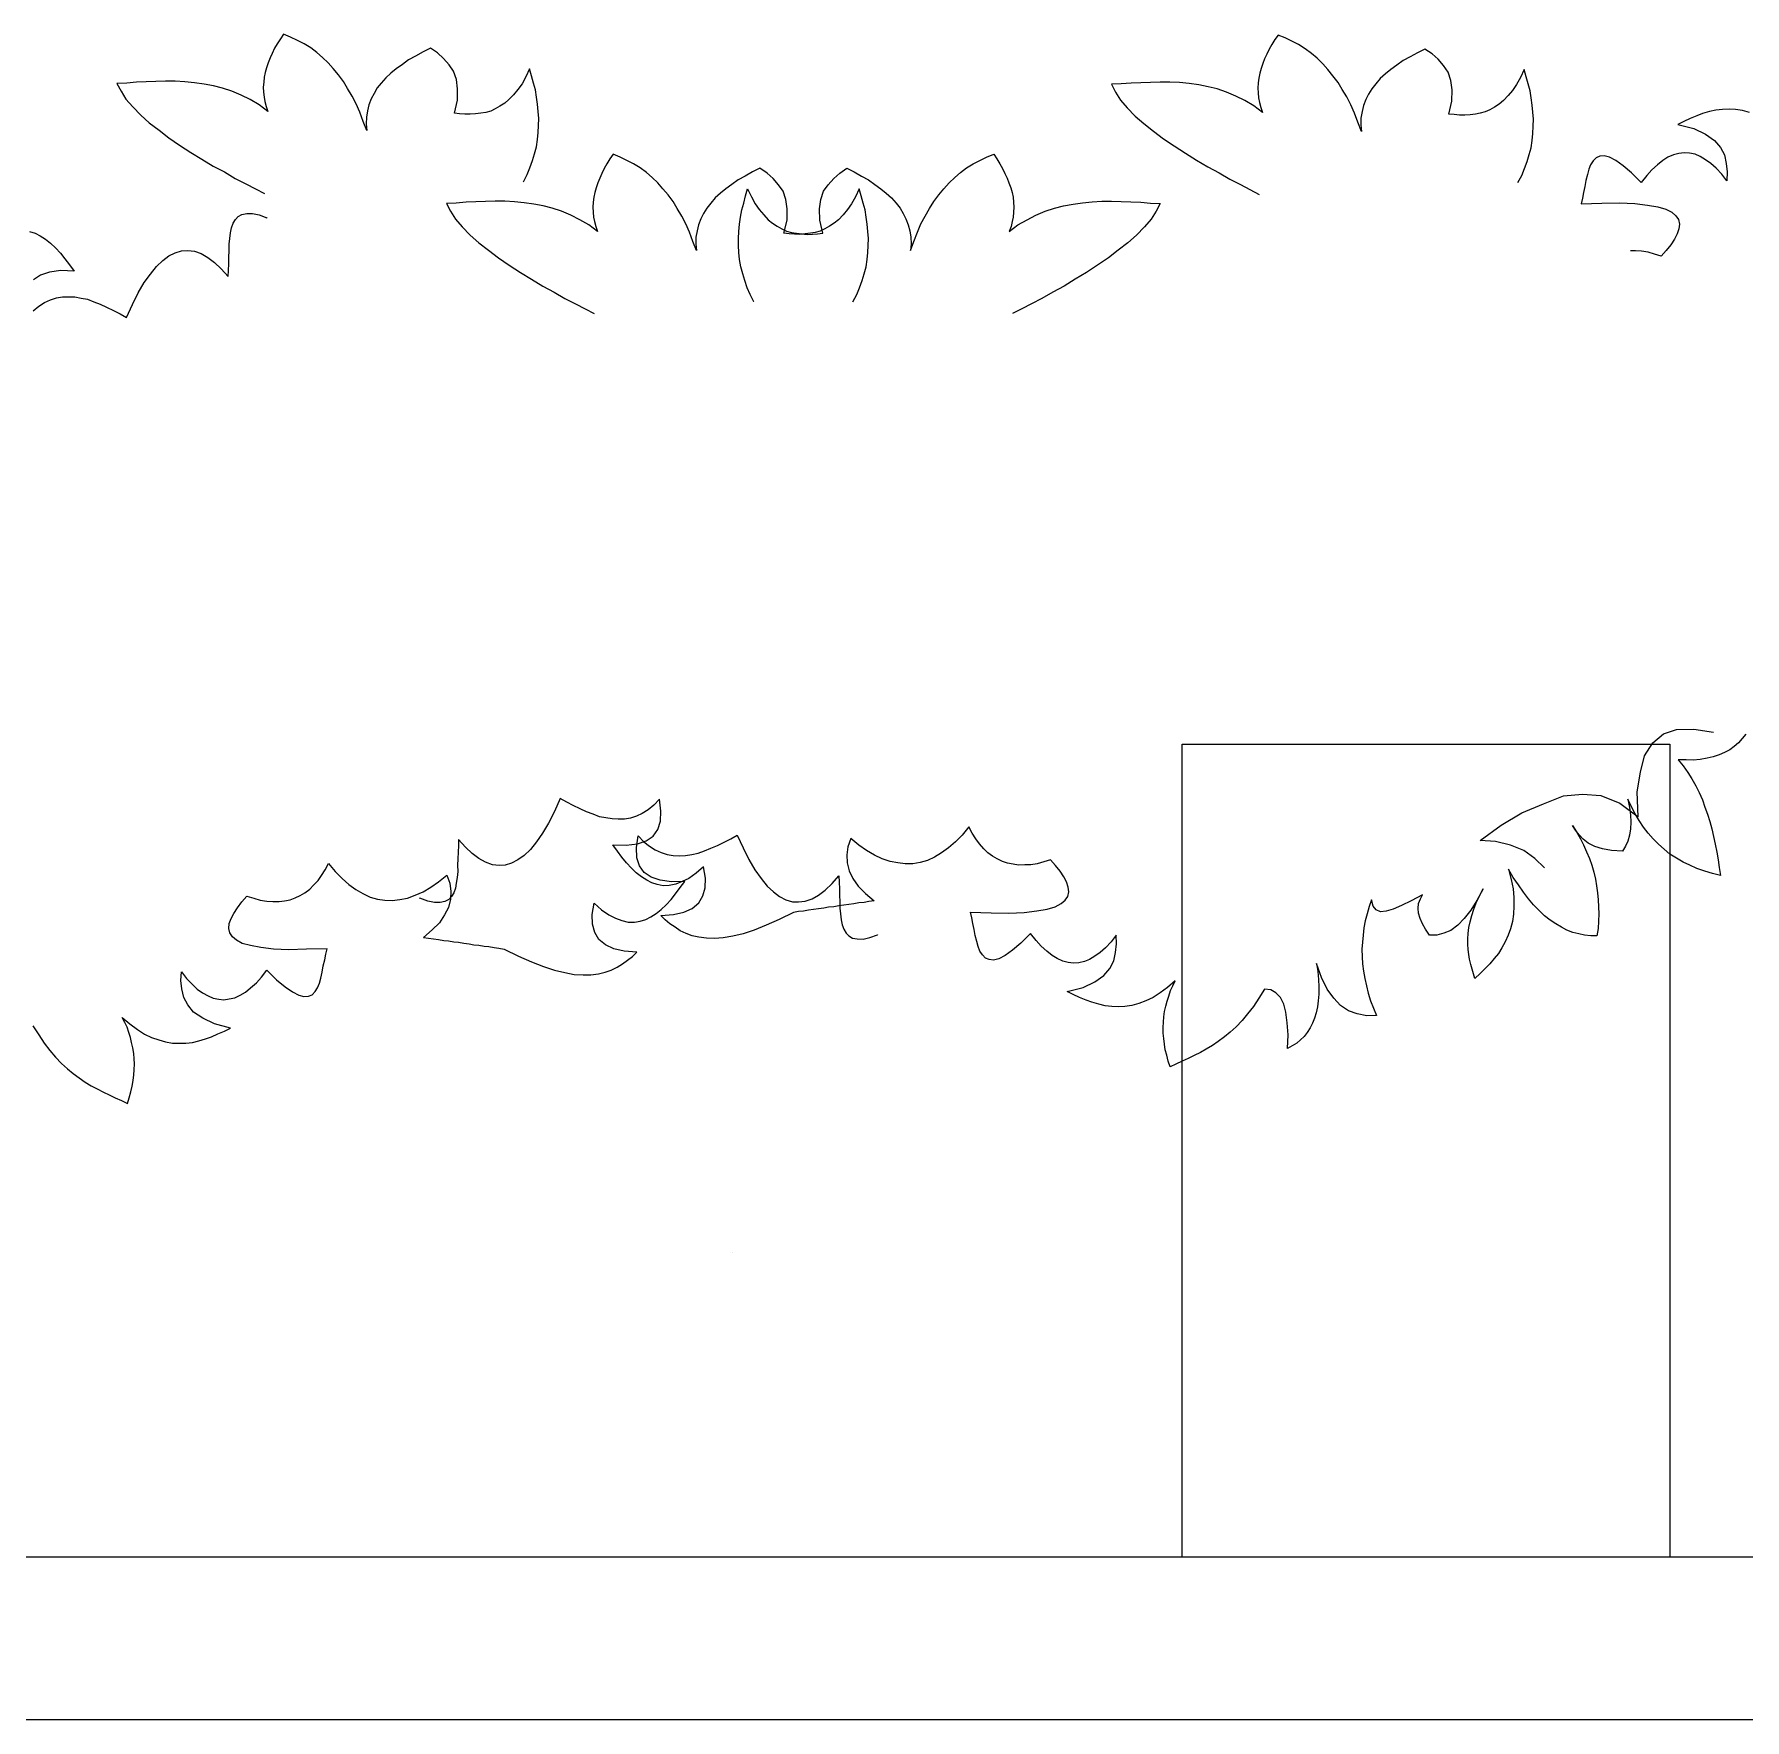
# Model space of a CAD drawing. Extents: x -24232 to 27340, y -23039 to 23489.
# Drawn here: x -7487 to -6961, y -4896 to -4378 of the extents above; entities that cross this region are included whole.
import ezdxf

# ---------------------------------------------------------------- set-up
doc = ezdxf.new("R2010")
doc.units = 0
doc.header["$LTSCALE"] = 10
for name, color, linetype in [('0-PLANTS', 11, 'CONTINUOUS'), ('1', 1, 'CONTINUOUS'), ('3', 3, 'CONTINUOUS')]:
    doc.layers.add(name, color=color, linetype=linetype)

msp = doc.modelspace()

# ---------------------------------------------------------------- linework, layer by layer
at = {"layer": '0-PLANTS', "color": 11}
msp.add_lwpolyline([(-7022.8, -4634.51), (-7022.8, -4634.51), (-7025.71, -4631.65), (-7029.16, -4629.2), (-7033.22, -4627.6), (-7037.82, -4626.4), (-7042.57, -4626.14), (-7042.57, -4626.14), (-7036.08, -4621.4), (-7029.74, -4617.61), (-7023.07, -4614.82), (-7016.94, -4612.42), (-7011.11, -4611.9), (-7005.43, -4612.31), (-6999.57, -4614.67), (-6994, -4618.89), (-6994, -4618.89), (-6994.23, -4611.19), (-6993.28, -4605.11), (-6992, -4600.04), (-6989.47, -4596.12), (-6986.15, -4593.29), (-6982.12, -4592), (-6976.83, -4591.88), (-6970.75, -4592.83)], dxfattribs=at)
msp.add_lwpolyline([(-7272.65, -4752.9), (-7272.65, -4752.9)], close=True, dxfattribs=at)
at = {"layer": '1'}
for p, q in [((-7134.24, -4596.46), (-6984.24, -4596.46)), ((-7134.24, -4846.46), (-7134.24, -4596.46)), ((-6984.24, -4596.46), (-6984.24, -4846.46))]:
    msp.add_line(p, q, dxfattribs=at)
for points in [[(-7336.85, -4423.56), (-7336.85, -4423.56), (-7335.68, -4421.37), (-7334.8, -4419.3), (-7334.04, -4417.07), (-7333.43, -4414.96), (-7332.81, -4412.86), (-7332.45, -4410.59), (-7332.24, -4408.44), (-7332.16, -4406.28), (-7332.08, -4404.13), (-7332.27, -4401.94), (-7332.47, -4399.75), (-7332.79, -4397.56), (-7333.11, -4395.36), (-7333.72, -4393.27), (-7334.31, -4391.04), (-7334.91, -4388.82), (-7334.91, -4388.82), (-7336.1, -4391.27), (-7337.26, -4393.46), (-7338.52, -4395.23), (-7339.9, -4396.85), (-7341.26, -4398.34), (-7342.59, -4399.43), (-7344.04, -4400.37), (-7345.47, -4401.18), (-7346.89, -4401.85), (-7348.42, -4402.24), (-7349.93, -4402.5), (-7351.58, -4402.74), (-7353.22, -4402.85), (-7354.84, -4402.83), (-7356.45, -4402.67), (-7358.06, -4402.51), (-7358.06, -4402.51), (-7357.13, -4398.54), (-7357.05, -4395.02), (-7357.44, -4392.14), (-7358.28, -4389.62), (-7359.7, -4387.59), (-7361.41, -4385.66), (-7363.27, -4383.98), (-7365.43, -4382.55), (-7365.43, -4382.55), (-7367.71, -4383.68), (-7370, -4384.94), (-7372.15, -4386.09), (-7374.05, -4387.52), (-7375.94, -4388.83), (-7377.56, -4390.15), (-7379.19, -4391.62), (-7380.57, -4393.24), (-7381.8, -4394.75), (-7382.78, -4396.41), (-7383.62, -4398.09), (-7384.35, -4399.91), (-7384.8, -4401.76), (-7385.13, -4403.76), (-7385.2, -4405.79), (-7384.99, -4407.84), (-7384.99, -4407.84), (-7386.07, -4405.02), (-7387.15, -4402.21), (-7388.25, -4399.66), (-7389.5, -4397.24), (-7390.9, -4394.93), (-7392.17, -4392.77), (-7393.73, -4390.72), (-7395.3, -4388.81), (-7396.89, -4387.03), (-7398.62, -4385.37), (-7400.36, -4383.84), (-7402.25, -4382.43), (-7404.29, -4381.15), (-7406.36, -4380.13), (-7408.43, -4379.12), (-7410.64, -4378.22), (-7410.64, -4378.22), (-7411.59, -4379.62), (-7412.55, -4381.15), (-7413.37, -4382.55), (-7414.07, -4384.11), (-7414.75, -4385.53), (-7415.3, -4386.97), (-7415.86, -4388.54), (-7416.27, -4389.99), (-7416.55, -4391.45), (-7416.7, -4392.92), (-7416.86, -4394.53), (-7416.73, -4396.04), (-7416.61, -4397.54), (-7416.34, -4398.92), (-7415.95, -4400.45), (-7415.43, -4401.99), (-7415.43, -4401.99), (-7418.07, -4399.97), (-7420.89, -4398.33), (-7423.6, -4396.98), (-7426.46, -4395.75), (-7429.34, -4394.79), (-7432.12, -4394.11), (-7435.04, -4393.55), (-7437.98, -4393.12), (-7440.93, -4392.83), (-7443.89, -4392.68), (-7446.87, -4392.65), (-7449.86, -4392.76), (-7452.85, -4392.87), (-7455.84, -4392.99), (-7458.84, -4393.23), (-7461.83, -4393.34), (-7461.83, -4393.34), (-7460.58, -4395.77), (-7459.06, -4398.22), (-7457, -4400.59), (-7454.54, -4403.13), (-7451.92, -4405.42), (-7448.9, -4407.75), (-7445.88, -4410.08), (-7442.58, -4412.31), (-7439.15, -4414.54), (-7435.7, -4416.64), (-7432.25, -4418.74), (-7428.77, -4420.58), (-7425.44, -4422.53), (-7422.22, -4424.2), (-7419.26, -4425.71), (-7416.43, -4427.21)], [(-7030.94, -4423.82), (-7030.94, -4423.82), (-7029.77, -4421.63), (-7028.89, -4419.55), (-7028.13, -4417.33), (-7027.51, -4415.22), (-7026.9, -4413.11), (-7026.54, -4410.85), (-7026.33, -4408.7), (-7026.25, -4406.54), (-7026.17, -4404.38), (-7026.36, -4402.2), (-7026.55, -4400.01), (-7026.88, -4397.81), (-7027.2, -4395.61), (-7027.81, -4393.52), (-7028.4, -4391.3), (-7028.99, -4389.07), (-7028.99, -4389.07), (-7030.19, -4391.53), (-7031.35, -4393.72), (-7032.61, -4395.49), (-7033.99, -4397.11), (-7035.35, -4398.6), (-7036.68, -4399.69), (-7038.13, -4400.63), (-7039.56, -4401.44), (-7040.98, -4402.11), (-7042.51, -4402.5), (-7044.02, -4402.76), (-7045.67, -4403), (-7047.31, -4403.11), (-7048.93, -4403.08), (-7050.54, -4402.92), (-7052.15, -4402.77), (-7052.15, -4402.77), (-7051.22, -4398.79), (-7051.14, -4395.28), (-7051.53, -4392.4), (-7052.37, -4389.88), (-7053.79, -4387.84), (-7055.5, -4385.91), (-7057.36, -4384.24), (-7059.52, -4382.81), (-7059.52, -4382.81), (-7061.8, -4383.94), (-7064.09, -4385.2), (-7066.24, -4386.34), (-7068.14, -4387.78), (-7070.03, -4389.08), (-7071.65, -4390.41), (-7073.28, -4391.88), (-7074.66, -4393.5), (-7075.89, -4395), (-7076.87, -4396.67), (-7077.71, -4398.34), (-7078.43, -4400.17), (-7078.89, -4402.02), (-7079.22, -4404.02), (-7079.29, -4406.04), (-7079.08, -4408.09), (-7079.08, -4408.09), (-7080.16, -4405.28), (-7081.23, -4402.47), (-7082.34, -4399.92), (-7083.59, -4397.49), (-7084.98, -4395.19), (-7086.26, -4393.03), (-7087.82, -4390.98), (-7089.39, -4389.07), (-7090.97, -4387.28), (-7092.71, -4385.62), (-7094.45, -4384.1), (-7096.34, -4382.69), (-7098.38, -4381.41), (-7100.45, -4380.39), (-7102.52, -4379.37), (-7104.73, -4378.48), (-7104.73, -4378.48), (-7105.68, -4379.87), (-7106.64, -4381.4), (-7107.46, -4382.81), (-7108.16, -4384.37), (-7108.84, -4385.79), (-7109.39, -4387.23), (-7109.95, -4388.8), (-7110.36, -4390.24), (-7110.64, -4391.71), (-7110.79, -4393.18), (-7110.95, -4394.79), (-7110.82, -4396.29), (-7110.7, -4397.79), (-7110.43, -4399.18), (-7110.04, -4400.7), (-7109.52, -4402.24), (-7109.52, -4402.24), (-7112.16, -4400.22), (-7114.98, -4398.59), (-7117.69, -4397.24), (-7120.55, -4396.01), (-7123.43, -4395.05), (-7126.21, -4394.37), (-7129.13, -4393.81), (-7132.07, -4393.38), (-7135.02, -4393.09), (-7137.98, -4392.93), (-7140.96, -4392.91), (-7143.95, -4393.02), (-7146.94, -4393.13), (-7149.93, -4393.24), (-7152.93, -4393.49), (-7155.92, -4393.6), (-7155.92, -4393.6), (-7154.67, -4396.02), (-7153.15, -4398.48), (-7151.09, -4400.85), (-7148.63, -4403.39), (-7146.01, -4405.68), (-7142.99, -4408.01), (-7139.97, -4410.34), (-7136.67, -4412.56), (-7133.23, -4414.8), (-7129.79, -4416.9), (-7126.34, -4419), (-7122.86, -4420.83), (-7119.53, -4422.79), (-7116.31, -4424.46), (-7113.35, -4425.97), (-7110.52, -4427.47)], [(-6959.74, -4402.3), (-6961.84, -4401.68), (-6963.97, -4401.34), (-6966, -4401.27), (-6968.04, -4401.34), (-6970.09, -4401.55), (-6972.03, -4402.03), (-6974.12, -4402.64), (-6975.95, -4403.27), (-6977.93, -4404.16), (-6979.91, -4405.04), (-6981.76, -4405.94), (-6981.76, -4405.94), (-6976.88, -4407.24), (-6973.26, -4408.95), (-6970.47, -4410.85), (-6968.65, -4413.06), (-6967.39, -4415.35), (-6966.84, -4417.98), (-6966.55, -4420.58), (-6966.68, -4423.28), (-6966.68, -4423.28), (-6968.24, -4421.23), (-6969.96, -4419.43), (-6971.57, -4417.92), (-6973.22, -4416.81), (-6974.88, -4415.83), (-6976.44, -4415.14), (-6978.17, -4414.83), (-6979.78, -4414.67), (-6981.43, -4414.91), (-6983.09, -4415.29), (-6984.79, -4416.07), (-6986.38, -4417), (-6988, -4418.33), (-6989.78, -4419.91), (-6991.3, -4421.66), (-6993, -4423.79), (-6993, -4423.79), (-6995.96, -4420.79), (-6998.59, -4418.64), (-7000.87, -4417.06), (-7002.8, -4416.05), (-7004.39, -4415.63), (-7005.75, -4415.76), (-7006.88, -4416.19), (-7007.79, -4417.19), (-7008.58, -4418.33), (-7009.13, -4419.76), (-7009.55, -4421.34), (-7010.01, -4423.2), (-7010.33, -4425.06), (-7010.78, -4426.91), (-7011.09, -4428.64), (-7011.53, -4430.36), (-7011.53, -4430.36), (-7005.15, -4430.18), (-6999.72, -4430.04), (-6994.99, -4430.23), (-6991.12, -4430.75), (-6987.93, -4431.34), (-6985.42, -4431.99), (-6983.62, -4432.98), (-6982.37, -4434.05), (-6981.54, -4435.22), (-6981.27, -4436.6), (-6981.41, -4438.07), (-6981.98, -4439.64), (-6982.81, -4441.19), (-6983.93, -4442.97), (-6985.32, -4444.73), (-6986.85, -4446.47), (-6986.85, -4446.47), (-6988.95, -4445.86), (-6990.93, -4445.26), (-6992.93, -4444.93), (-6994.82, -4444.87), (-6996.32, -4444.83)], [(-7235.47, -4460.46), (-7235.47, -4460.46), (-7234.31, -4458.28), (-7233.43, -4456.2), (-7232.66, -4453.97), (-7232.05, -4451.87), (-7231.44, -4449.76), (-7231.08, -4447.49), (-7230.86, -4445.35), (-7230.79, -4443.19), (-7230.71, -4441.03), (-7230.9, -4438.84), (-7231.09, -4436.66), (-7231.41, -4434.46), (-7231.74, -4432.26), (-7232.34, -4430.17), (-7232.94, -4427.94), (-7233.53, -4425.72), (-7233.53, -4425.72), (-7234.72, -4428.17), (-7235.88, -4430.36), (-7237.14, -4432.13), (-7238.52, -4433.76), (-7239.89, -4435.25), (-7241.21, -4436.33), (-7242.66, -4437.28), (-7244.09, -4438.08), (-7245.52, -4438.75), (-7247.04, -4439.14), (-7248.56, -4439.4), (-7250.21, -4439.64), (-7251.84, -4439.75), (-7253.47, -4439.73), (-7255.08, -4439.57), (-7256.68, -4439.41), (-7256.68, -4439.41), (-7255.75, -4435.44), (-7255.67, -4431.93), (-7256.07, -4429.04), (-7256.9, -4426.52), (-7258.33, -4424.49), (-7260.03, -4422.56), (-7261.9, -4420.89), (-7264.06, -4419.45), (-7264.06, -4419.45), (-7266.34, -4420.58), (-7268.63, -4421.85), (-7270.77, -4422.99), (-7272.67, -4424.43), (-7274.56, -4425.73), (-7276.18, -4427.06), (-7277.82, -4428.52), (-7279.2, -4430.15), (-7280.43, -4431.65), (-7281.41, -4433.31), (-7282.25, -4434.99), (-7282.97, -4436.81), (-7283.42, -4438.67), (-7283.76, -4440.66), (-7283.82, -4442.69), (-7283.62, -4444.74), (-7283.62, -4444.74), (-7284.69, -4441.93), (-7285.77, -4439.11), (-7286.87, -4436.56), (-7288.12, -4434.14), (-7289.52, -4431.83), (-7290.8, -4429.68), (-7292.35, -4427.63), (-7293.93, -4425.71), (-7295.51, -4423.93), (-7297.24, -4422.27), (-7298.99, -4420.74), (-7300.88, -4419.34), (-7302.92, -4418.05), (-7304.99, -4417.04), (-7307.05, -4416.02), (-7309.27, -4415.12), (-7309.27, -4415.12), (-7310.22, -4416.52), (-7311.18, -4418.05), (-7312, -4419.46), (-7312.69, -4421.01), (-7313.37, -4422.44), (-7313.92, -4423.87), (-7314.48, -4425.44), (-7314.9, -4426.89), (-7315.18, -4428.35), (-7315.32, -4429.83), (-7315.48, -4431.44), (-7315.36, -4432.94), (-7315.24, -4434.44), (-7314.97, -4435.82), (-7314.58, -4437.35), (-7314.05, -4438.89), (-7314.05, -4438.89), (-7316.69, -4436.87), (-7319.51, -4435.24), (-7322.22, -4433.89), (-7325.08, -4432.66), (-7327.96, -4431.69), (-7330.74, -4431.01), (-7333.67, -4430.45), (-7336.6, -4430.03), (-7339.55, -4429.74), (-7342.52, -4429.58), (-7345.49, -4429.56), (-7348.48, -4429.67), (-7351.47, -4429.78), (-7354.46, -4429.89), (-7357.47, -4430.13), (-7360.46, -4430.24), (-7360.46, -4430.24), (-7359.21, -4432.67), (-7357.69, -4435.12), (-7355.62, -4437.49), (-7353.16, -4440.04), (-7350.55, -4442.33), (-7347.53, -4444.66), (-7344.51, -4446.99), (-7341.21, -4449.21), (-7337.77, -4451.44), (-7334.32, -4453.54), (-7330.87, -4455.65), (-7327.4, -4457.48), (-7324.07, -4459.43), (-7320.85, -4461.1), (-7317.88, -4462.62), (-7315.05, -4464.11)], [(-7265.95, -4460.46), (-7265.95, -4460.46), (-7267.11, -4458.28), (-7267.99, -4456.2), (-7268.76, -4453.97), (-7269.37, -4451.87), (-7269.98, -4449.76), (-7270.34, -4447.49), (-7270.56, -4445.35), (-7270.63, -4443.19), (-7270.71, -4441.03), (-7270.52, -4438.84), (-7270.33, -4436.66), (-7270.01, -4434.46), (-7269.68, -4432.26), (-7269.08, -4430.17), (-7268.48, -4427.94), (-7267.89, -4425.72), (-7267.89, -4425.72), (-7266.7, -4428.17), (-7265.54, -4430.36), (-7264.28, -4432.13), (-7262.9, -4433.76), (-7261.53, -4435.25), (-7260.21, -4436.33), (-7258.76, -4437.28), (-7257.32, -4438.08), (-7255.9, -4438.75), (-7254.38, -4439.14), (-7252.86, -4439.4), (-7251.21, -4439.64), (-7249.58, -4439.75), (-7247.95, -4439.73), (-7246.34, -4439.57), (-7244.73, -4439.41), (-7244.73, -4439.41), (-7245.67, -4435.44), (-7245.74, -4431.93), (-7245.35, -4429.04), (-7244.52, -4426.52), (-7243.09, -4424.49), (-7241.39, -4422.56), (-7239.52, -4420.89), (-7237.36, -4419.45), (-7237.36, -4419.45), (-7235.08, -4420.58), (-7232.79, -4421.85), (-7230.65, -4422.99), (-7228.75, -4424.43), (-7226.86, -4425.73), (-7225.24, -4427.06), (-7223.6, -4428.52), (-7222.22, -4430.15), (-7220.99, -4431.65), (-7220.01, -4433.31), (-7219.17, -4434.99), (-7218.45, -4436.81), (-7218, -4438.67), (-7217.66, -4440.66), (-7217.6, -4442.69), (-7217.8, -4444.74), (-7217.8, -4444.74), (-7216.73, -4441.93), (-7215.65, -4439.11), (-7214.55, -4436.56), (-7213.3, -4434.14), (-7211.9, -4431.83), (-7210.62, -4429.68), (-7209.07, -4427.63), (-7207.49, -4425.71), (-7205.91, -4423.93), (-7204.18, -4422.27), (-7202.43, -4420.74), (-7200.54, -4419.34), (-7198.5, -4418.05), (-7196.43, -4417.04), (-7194.37, -4416.02), (-7192.15, -4415.12), (-7192.15, -4415.12), (-7191.2, -4416.52), (-7190.24, -4418.05), (-7189.42, -4419.46), (-7188.73, -4421.01), (-7188.05, -4422.44), (-7187.5, -4423.87), (-7186.94, -4425.44), (-7186.52, -4426.89), (-7186.24, -4428.35), (-7186.1, -4429.83), (-7185.94, -4431.44), (-7186.06, -4432.94), (-7186.18, -4434.44), (-7186.45, -4435.82), (-7186.84, -4437.35), (-7187.37, -4438.89), (-7187.37, -4438.89), (-7184.72, -4436.87), (-7181.91, -4435.24), (-7179.2, -4433.89), (-7176.34, -4432.66), (-7173.45, -4431.69), (-7170.68, -4431.01), (-7167.75, -4430.45), (-7164.82, -4430.03), (-7161.87, -4429.74), (-7158.9, -4429.58), (-7155.93, -4429.56), (-7152.94, -4429.67), (-7149.95, -4429.78), (-7146.96, -4429.89), (-7143.95, -4430.13), (-7140.96, -4430.24), (-7140.96, -4430.24), (-7142.21, -4432.67), (-7143.73, -4435.12), (-7145.8, -4437.49), (-7148.26, -4440.04), (-7150.87, -4442.33), (-7153.89, -4444.66), (-7156.91, -4446.99), (-7160.21, -4449.21), (-7163.65, -4451.44), (-7167.1, -4453.54), (-7170.55, -4455.65), (-7174.02, -4457.48), (-7177.35, -4459.43), (-7180.57, -4461.1), (-7183.54, -4462.62), (-7186.37, -4464.11)], [(-7487.65, -4463.26), (-7485.89, -4461.87), (-7484.1, -4460.75), (-7482.29, -4459.89), (-7480.45, -4459.3), (-7478.59, -4458.98), (-7476.7, -4458.93), (-7474.79, -4459.01), (-7472.86, -4459.36), (-7470.93, -4459.72), (-7468.96, -4460.47), (-7466.99, -4461.22), (-7465.01, -4462.11), (-7462.88, -4463.12), (-7460.88, -4464.14), (-7458.87, -4465.3), (-7458.87, -4465.3), (-7457.1, -4461.33), (-7455.28, -4457.76), (-7453.43, -4454.6), (-7451.52, -4451.98), (-7449.72, -4449.63), (-7447.73, -4447.81), (-7445.84, -4446.4), (-7443.91, -4445.4), (-7441.94, -4444.8), (-7440.05, -4444.75), (-7438, -4444.95), (-7435.89, -4445.69), (-7433.88, -4446.85), (-7431.83, -4448.41), (-7429.74, -4450.37), (-7427.61, -4452.73), (-7427.61, -4452.73), (-7427.53, -4450.82), (-7427.46, -4448.79), (-7427.39, -4446.75), (-7427.31, -4444.84), (-7427.37, -4442.82), (-7427.14, -4441.04), (-7426.91, -4439.25), (-7426.66, -4437.74), (-7426.12, -4436.33), (-7425.42, -4435.18), (-7424.56, -4434.28), (-7423.41, -4433.63), (-7421.94, -4433.35), (-7420.19, -4433.31), (-7418.11, -4433.78), (-7415.72, -4434.63), (-7415.72, -4434.63), (-7415.63, -4434.54)], [(-7488.7, -4438.86), (-7487.03, -4439.37), (-7485.46, -4440.16), (-7483.86, -4441.22), (-7482.26, -4442.42), (-7480.76, -4443.89), (-7479.24, -4445.51), (-7477.85, -4447.26), (-7476.45, -4449.16), (-7475.04, -4451.05), (-7475.04, -4451.05), (-7479.12, -4450.91), (-7482.59, -4451.39), (-7485.34, -4452.34), (-7487.5, -4453.77)], [(-6960.87, -4593.45), (-6961.96, -4594.78), (-6963.05, -4596.1), (-6964.43, -4597.19), (-6965.81, -4598.27), (-6967.36, -4599.1), (-6969.05, -4599.81), (-6970.88, -4600.4), (-6972.74, -4600.85), (-6974.87, -4601.2), (-6977.01, -4601.41), (-6979.19, -4601.35), (-6981.63, -4601.32), (-6981.63, -4601.32), (-6980.09, -4603.2), (-6978.67, -4605.23), (-6977.4, -4607.13), (-6976.23, -4609.32), (-6975.22, -4611.39), (-6974.19, -4613.59), (-6973.42, -4615.82), (-6972.66, -4618.04), (-6971.9, -4620.27), (-6971.27, -4622.51), (-6970.77, -4624.9), (-6970.26, -4627.28), (-6969.75, -4629.67), (-6969.38, -4632.07), (-6969.01, -4634.47), (-6968.64, -4636.87), (-6968.64, -4636.87), (-6971.13, -4636.31), (-6973.5, -4635.59), (-6975.89, -4634.75), (-6978.02, -4633.74), (-6980.15, -4632.73), (-6982.16, -4631.57), (-6984.18, -4630.28), (-6985.95, -4628.83), (-6987.73, -4627.25), (-6989.38, -4625.65), (-6990.91, -4623.91), (-6992.31, -4622.01), (-6993.6, -4619.97), (-6994.88, -4617.93), (-6996.05, -4615.75), (-6997.09, -4613.41), (-6997.09, -4613.41), (-6996.57, -4615.93), (-6996.34, -4618.21), (-6996.25, -4620.51), (-6996.32, -4622.55), (-6996.67, -4624.48), (-6997.17, -4626.29), (-6997.83, -4627.84), (-6998.76, -4629.42), (-6998.76, -4629.42), (-7002.16, -4629.22), (-7004.92, -4628.68), (-7007.3, -4627.96), (-7009.29, -4626.94), (-7010.9, -4625.75), (-7012.12, -4624.38), (-7013.2, -4622.99), (-7014.17, -4621.46), (-7014.17, -4621.46), (-7012.88, -4623.5), (-7011.73, -4625.56), (-7010.73, -4627.49), (-7009.85, -4629.57), (-7008.96, -4631.65), (-7008.22, -4633.74), (-7007.6, -4635.85), (-7007.12, -4637.97), (-7006.78, -4640.1), (-7006.43, -4642.23), (-7006.22, -4644.38), (-7006.14, -4646.54), (-7006.06, -4648.7), (-7006.12, -4650.87), (-7006.3, -4653.19), (-7006.62, -4655.39), (-7006.62, -4655.39), (-7008.51, -4655.44), (-7010.43, -4655.22), (-7012.22, -4654.86), (-7014.03, -4654.36), (-7015.86, -4653.73), (-7017.57, -4652.81), (-7019.3, -4651.76), (-7021.04, -4650.58), (-7022.8, -4649.27), (-7024.44, -4647.67), (-7026.11, -4645.94), (-7027.65, -4644.06), (-7029.2, -4642.04), (-7030.78, -4639.76), (-7032.36, -4637.48), (-7033.83, -4634.92), (-7033.83, -4634.92), (-7032.97, -4638.08), (-7032.42, -4641.01), (-7032.15, -4643.69), (-7032.17, -4646.26), (-7032.33, -4648.72), (-7032.64, -4651.05), (-7033.23, -4653.28), (-7033.99, -4655.25), (-7034.88, -4657.23), (-7035.91, -4659.09), (-7036.96, -4660.82), (-7038.29, -4662.44), (-7039.62, -4664.06), (-7041.09, -4665.56), (-7042.57, -4667.06), (-7044.18, -4668.58), (-7044.18, -4668.58), (-7044.6, -4667.13), (-7045.01, -4665.68), (-7045.42, -4664.23), (-7045.85, -4662.65), (-7046, -4661.17), (-7046.29, -4659.58), (-7046.31, -4657.95), (-7046.34, -4656.33), (-7046.23, -4654.69), (-7046, -4652.91), (-7045.64, -4651.11), (-7045.15, -4649.17), (-7044.53, -4647.21), (-7043.78, -4645.24), (-7042.77, -4643.11), (-7041.63, -4640.97), (-7041.63, -4640.97), (-7043.58, -4644.55), (-7045.44, -4647.57), (-7047.5, -4650.08), (-7049.46, -4652.17), (-7051.61, -4653.74), (-7053.69, -4654.62), (-7055.93, -4655.25), (-7058.1, -4655.19), (-7058.1, -4655.19), (-7059.36, -4653.42), (-7060.33, -4651.75), (-7061.04, -4650.06), (-7061.47, -4648.48), (-7061.61, -4647.01), (-7061.49, -4645.5), (-7060.95, -4644.1), (-7060.27, -4642.81), (-7060.27, -4642.81), (-7063.74, -4644.64), (-7066.71, -4646.15), (-7069.31, -4647.22), (-7071.42, -4647.84), (-7073.16, -4648.01), (-7074.57, -4647.47), (-7075.49, -4646.34), (-7075.96, -4644.36), (-7075.96, -4644.36), (-7076.7, -4646.46), (-7077.29, -4648.69), (-7077.9, -4650.78), (-7078.36, -4652.99), (-7078.55, -4655.18), (-7078.74, -4657.36), (-7078.93, -4659.55), (-7078.84, -4661.84), (-7078.76, -4664), (-7078.4, -4666.27), (-7078.04, -4668.53), (-7077.55, -4670.79), (-7077.05, -4673.04), (-7076.28, -4675.4), (-7075.38, -4677.62), (-7074.47, -4679.96), (-7074.47, -4679.96), (-7077.45, -4679.99), (-7080.35, -4679.46), (-7083.01, -4678.5), (-7085.48, -4676.85), (-7087.6, -4674.62), (-7089.63, -4671.85), (-7091.34, -4668.22), (-7092.85, -4663.9), (-7092.85, -4663.9), (-7092.47, -4666.44), (-7092.23, -4668.85), (-7092.14, -4671.15), (-7092.19, -4673.32), (-7092.4, -4675.37), (-7092.61, -4677.29), (-7092.98, -4679.08), (-7093.49, -4680.76), (-7094.15, -4682.31), (-7094.82, -4683.73), (-7095.76, -4685.18), (-7096.73, -4686.36), (-7097.84, -4687.42), (-7098.96, -4688.48), (-7100.37, -4689.29), (-7101.77, -4690.11), (-7101.77, -4690.11), (-7101.65, -4685.9), (-7101.89, -4682.13), (-7102.34, -4678.92), (-7102.99, -4676.42), (-7104.01, -4674.35), (-7105.36, -4672.99), (-7106.94, -4672.07), (-7108.86, -4671.85), (-7108.86, -4671.85), (-7110.62, -4674.6), (-7112.26, -4677.2), (-7114.07, -4679.41), (-7115.76, -4681.47), (-7117.6, -4683.41), (-7119.47, -4685.08), (-7121.23, -4686.48), (-7123.12, -4687.88), (-7124.89, -4689.14), (-7126.81, -4690.28), (-7128.61, -4691.27), (-7130.54, -4692.27), (-7132.35, -4693.13), (-7134.16, -4693.98), (-7136.11, -4694.85), (-7137.92, -4695.71), (-7137.92, -4695.71), (-7138.49, -4694.01), (-7138.95, -4692.15), (-7139.39, -4690.44), (-7139.69, -4688.71), (-7139.87, -4686.96), (-7140.03, -4685.35), (-7140.06, -4683.6), (-7139.95, -4681.96), (-7139.85, -4680.33), (-7139.6, -4678.68), (-7139.22, -4677.02), (-7138.83, -4675.49), (-7138.31, -4673.95), (-7137.8, -4672.27), (-7137.12, -4670.85), (-7136.33, -4669.28), (-7136.33, -4669.28), (-7138.71, -4671.28), (-7140.98, -4672.99), (-7143.14, -4674.42), (-7145.34, -4675.45), (-7147.56, -4676.21), (-7149.67, -4676.83), (-7151.8, -4677.17), (-7153.83, -4677.24), (-7155.87, -4677.17), (-7157.92, -4676.97), (-7159.86, -4676.48), (-7161.95, -4675.87), (-7163.77, -4675.24), (-7165.76, -4674.35), (-7167.74, -4673.47), (-7169.59, -4672.57), (-7169.59, -4672.57), (-7164.71, -4671.27), (-7161.09, -4669.56), (-7158.29, -4667.66), (-7156.48, -4665.45), (-7155.22, -4663.16), (-7154.67, -4660.53), (-7154.38, -4657.93), (-7154.51, -4655.23), (-7154.51, -4655.23), (-7156.07, -4657.28), (-7157.79, -4659.08), (-7159.4, -4660.59), (-7161.05, -4661.7), (-7162.71, -4662.68), (-7164.27, -4663.37), (-7166, -4663.68), (-7167.61, -4663.84), (-7169.26, -4663.6), (-7170.92, -4663.22), (-7172.62, -4662.44), (-7174.2, -4661.51), (-7175.82, -4660.18), (-7177.61, -4658.6), (-7179.13, -4656.85), (-7180.83, -4654.72), (-7180.83, -4654.72), (-7183.79, -4657.72), (-7186.42, -4659.87), (-7188.7, -4661.45), (-7190.63, -4662.46), (-7192.21, -4662.88), (-7193.58, -4662.75), (-7194.71, -4662.32), (-7195.62, -4661.32), (-7196.41, -4660.18), (-7196.96, -4658.75), (-7197.38, -4657.17), (-7197.84, -4655.31), (-7198.16, -4653.45), (-7198.61, -4651.6), (-7198.92, -4649.87), (-7199.36, -4648.15), (-7199.36, -4648.15), (-7192.97, -4648.33), (-7187.54, -4648.48), (-7182.82, -4648.28), (-7178.95, -4647.76), (-7175.76, -4647.18), (-7173.25, -4646.52), (-7171.45, -4645.53), (-7170.2, -4644.46), (-7169.37, -4643.29), (-7169.1, -4641.91), (-7169.24, -4640.44), (-7169.8, -4638.87), (-7170.63, -4637.33), (-7171.76, -4635.54), (-7173.15, -4633.78), (-7174.68, -4632.04), (-7174.68, -4632.04), (-7176.78, -4632.65), (-7178.76, -4633.25), (-7180.75, -4633.59), (-7182.64, -4633.64), (-7184.54, -4633.69), (-7186.18, -4633.44), (-7187.98, -4633.08), (-7189.52, -4632.56), (-7191.09, -4631.76), (-7192.52, -4630.96), (-7193.98, -4629.88), (-7195.19, -4628.65), (-7196.56, -4627.16), (-7197.65, -4625.64), (-7198.78, -4623.86), (-7199.78, -4621.92), (-7199.78, -4621.92), (-7201.84, -4624.43), (-7203.93, -4626.53), (-7206.05, -4628.37), (-7208.2, -4629.93), (-7210.37, -4631.23), (-7212.57, -4632.26), (-7214.81, -4632.89), (-7217.08, -4633.25), (-7219.37, -4633.34), (-7221.71, -4633.03), (-7224.05, -4632.58), (-7226.44, -4631.73), (-7228.85, -4630.62), (-7231.29, -4629.23), (-7233.62, -4627.57), (-7236.12, -4625.51), (-7236.12, -4625.51), (-7237.09, -4628.05), (-7237.39, -4630.51), (-7237.29, -4632.94), (-7236.63, -4635.45), (-7235.46, -4637.77), (-7233.86, -4640.19), (-7231.61, -4642.4), (-7228.95, -4644.71), (-7228.95, -4644.71), (-7230.56, -4644.87), (-7232.02, -4645.15), (-7233.63, -4645.31), (-7235.22, -4645.6), (-7236.7, -4645.75), (-7238.3, -4646.04), (-7239.77, -4646.19), (-7241.37, -4646.48), (-7242.98, -4646.64), (-7244.44, -4646.92), (-7246.05, -4647.08), (-7247.64, -4647.37), (-7249.12, -4647.52), (-7250.71, -4647.81), (-7252.19, -4647.95), (-7253.79, -4648.25), (-7253.79, -4648.25), (-7258.17, -4650.44), (-7262.2, -4652.19), (-7265.85, -4653.64), (-7269.25, -4654.79), (-7272.43, -4655.51), (-7275.36, -4656.07), (-7278.05, -4656.2), (-7280.49, -4656.17), (-7282.83, -4655.86), (-7284.9, -4655.38), (-7286.73, -4654.75), (-7288.58, -4653.85), (-7290.17, -4652.79), (-7291.77, -4651.73), (-7293.24, -4650.52), (-7294.59, -4649.16), (-7294.59, -4649.16), (-7290.69, -4648.91), (-7287.51, -4648.19), (-7284.92, -4646.99), (-7282.92, -4645.3), (-7281.64, -4643.14), (-7280.94, -4640.64), (-7280.83, -4637.65), (-7281.45, -4634.19), (-7281.45, -4634.19), (-7283.69, -4636.17), (-7285.97, -4637.75), (-7288.04, -4638.77), (-7289.99, -4639.5), (-7291.98, -4639.97), (-7293.87, -4640.02), (-7295.67, -4639.65), (-7297.34, -4639.14), (-7298.91, -4638.35), (-7300.5, -4637.29), (-7302.11, -4636.09), (-7303.61, -4634.62), (-7305.13, -4633.01), (-7306.52, -4631.25), (-7307.92, -4629.35), (-7309.33, -4627.46), (-7309.33, -4627.46), (-7305.25, -4627.6), (-7301.78, -4627.12), (-7299.03, -4626.17), (-7296.87, -4624.74), (-7295.44, -4622.71), (-7294.61, -4620.19), (-7294.51, -4617.06), (-7295, -4613.45), (-7295, -4613.45), (-7296.72, -4615.25), (-7298.48, -4616.64), (-7300.27, -4617.77), (-7302.08, -4618.62), (-7303.91, -4619.21), (-7305.78, -4619.53), (-7307.67, -4619.58), (-7309.57, -4619.5), (-7311.5, -4619.15), (-7313.43, -4618.79), (-7315.41, -4618.04), (-7317.38, -4617.29), (-7319.36, -4616.4), (-7321.49, -4615.39), (-7323.49, -4614.37), (-7325.5, -4613.22), (-7325.5, -4613.22), (-7327.27, -4617.18), (-7329.09, -4620.75), (-7330.94, -4623.91), (-7332.85, -4626.54), (-7334.65, -4628.88), (-7336.63, -4630.7), (-7338.53, -4632.11), (-7340.46, -4633.11), (-7342.43, -4633.71), (-7344.32, -4633.76), (-7346.37, -4633.56), (-7348.48, -4632.82), (-7350.49, -4631.66), (-7352.54, -4630.11), (-7354.63, -4628.14), (-7356.76, -4625.78), (-7356.76, -4625.78), (-7356.84, -4627.69), (-7356.91, -4629.72), (-7356.98, -4631.76), (-7357.06, -4633.67), (-7357, -4635.69), (-7357.23, -4637.47), (-7357.46, -4639.26), (-7357.71, -4640.77), (-7358.25, -4642.18), (-7358.95, -4643.33), (-7359.81, -4644.23), (-7360.96, -4644.89), (-7362.42, -4645.17), (-7364.18, -4645.2), (-7366.26, -4644.73), (-7368.64, -4643.88), (-7368.64, -4643.88), (-7368.74, -4643.98)], [(-7487.68, -4683.08), (-7485.92, -4685.83), (-7484.28, -4688.43), (-7482.47, -4690.64), (-7480.78, -4692.7), (-7478.94, -4694.64), (-7477.07, -4696.32), (-7475.31, -4697.71), (-7473.42, -4699.12), (-7471.65, -4700.37), (-7469.73, -4701.51), (-7467.93, -4702.5), (-7466, -4703.51), (-7464.19, -4704.36), (-7462.38, -4705.22), (-7460.43, -4706.09), (-7458.62, -4706.94), (-7458.62, -4706.94), (-7458.05, -4705.24), (-7457.59, -4703.39), (-7457.15, -4701.67), (-7456.85, -4699.94), (-7456.67, -4698.2), (-7456.51, -4696.59), (-7456.48, -4694.83), (-7456.59, -4693.2), (-7456.7, -4691.56), (-7456.94, -4689.91), (-7457.32, -4688.25), (-7457.71, -4686.72), (-7458.23, -4685.18), (-7458.74, -4683.5), (-7459.42, -4682.08), (-7460.21, -4680.51), (-7460.21, -4680.51), (-7457.83, -4682.51), (-7455.56, -4684.22), (-7453.4, -4685.66), (-7451.2, -4686.69), (-7448.98, -4687.45), (-7446.87, -4688.06), (-7444.74, -4688.41), (-7442.71, -4688.47), (-7440.67, -4688.4), (-7438.62, -4688.2), (-7436.68, -4687.71), (-7434.59, -4687.11), (-7432.77, -4686.48), (-7430.78, -4685.59), (-7428.8, -4684.7), (-7426.95, -4683.8), (-7426.95, -4683.8), (-7431.83, -4682.5), (-7435.45, -4680.79), (-7438.25, -4678.89), (-7440.06, -4676.68), (-7441.32, -4674.39), (-7441.87, -4671.76), (-7442.16, -4669.16), (-7442.03, -4666.47), (-7442.03, -4666.47), (-7440.47, -4668.52), (-7438.75, -4670.31), (-7437.14, -4671.82), (-7435.49, -4672.94), (-7433.83, -4673.91), (-7432.27, -4674.61), (-7430.54, -4674.91), (-7428.93, -4675.07), (-7427.28, -4674.83), (-7425.62, -4674.45), (-7423.92, -4673.67), (-7422.34, -4672.74), (-7420.72, -4671.42), (-7418.93, -4669.83), (-7417.41, -4668.09), (-7415.71, -4665.95), (-7415.71, -4665.95), (-7412.75, -4668.95), (-7410.12, -4671.11), (-7407.84, -4672.69), (-7405.91, -4673.69), (-7404.33, -4674.12), (-7402.96, -4673.98), (-7401.83, -4673.55), (-7400.92, -4672.56), (-7400.13, -4671.42), (-7399.58, -4669.98), (-7399.16, -4668.4), (-7398.7, -4666.55), (-7398.38, -4664.68), (-7397.93, -4662.83), (-7397.62, -4661.1), (-7397.18, -4659.39), (-7397.18, -4659.39), (-7403.57, -4659.57), (-7409, -4659.71), (-7413.72, -4659.51), (-7417.59, -4658.99), (-7420.78, -4658.41), (-7423.29, -4657.75), (-7425.09, -4656.76), (-7426.34, -4655.69), (-7427.17, -4654.53), (-7427.44, -4653.15), (-7427.3, -4651.67), (-7426.74, -4650.1), (-7425.91, -4648.56), (-7424.78, -4646.77), (-7423.39, -4645.02), (-7421.86, -4643.27), (-7421.86, -4643.27), (-7419.76, -4643.88), (-7417.78, -4644.49), (-7415.79, -4644.82), (-7413.9, -4644.87), (-7412, -4644.92), (-7410.36, -4644.68), (-7408.56, -4644.31), (-7407.02, -4643.79), (-7405.45, -4643), (-7404.02, -4642.19), (-7402.56, -4641.11), (-7401.35, -4639.88), (-7399.98, -4638.39), (-7398.89, -4636.87), (-7397.76, -4635.09), (-7396.76, -4633.16), (-7396.76, -4633.16), (-7394.7, -4635.66), (-7392.61, -4637.76), (-7390.49, -4639.6), (-7388.34, -4641.16), (-7386.17, -4642.46), (-7383.97, -4643.49), (-7381.73, -4644.12), (-7379.46, -4644.48), (-7377.17, -4644.57), (-7374.83, -4644.26), (-7372.49, -4643.81), (-7370.1, -4642.97), (-7367.69, -4641.85), (-7365.25, -4640.47), (-7362.92, -4638.8), (-7360.42, -4636.75), (-7360.42, -4636.75), (-7359.45, -4639.28), (-7359.15, -4641.75), (-7359.25, -4644.17), (-7359.91, -4646.68), (-7361.08, -4649), (-7362.68, -4651.42), (-7364.93, -4653.63), (-7367.59, -4655.94), (-7367.59, -4655.94), (-7365.98, -4656.1), (-7364.52, -4656.38), (-7362.91, -4656.54), (-7361.32, -4656.83), (-7359.84, -4656.98), (-7358.24, -4657.27), (-7356.77, -4657.42), (-7355.17, -4657.71), (-7353.56, -4657.87), (-7352.1, -4658.15), (-7350.49, -4658.31), (-7348.9, -4658.6), (-7347.42, -4658.75), (-7345.83, -4659.04), (-7344.35, -4659.19), (-7342.75, -4659.48), (-7342.75, -4659.48), (-7338.37, -4661.67), (-7334.34, -4663.43), (-7330.69, -4664.87), (-7327.29, -4666.02), (-7324.11, -4666.74), (-7321.18, -4667.3), (-7318.49, -4667.43), (-7316.05, -4667.4), (-7313.71, -4667.09), (-7311.64, -4666.62), (-7309.81, -4665.98), (-7307.96, -4665.08), (-7306.37, -4664.02), (-7304.77, -4662.96), (-7303.3, -4661.75), (-7301.95, -4660.4), (-7301.95, -4660.4), (-7305.85, -4660.15), (-7309.03, -4659.43), (-7311.62, -4658.22), (-7313.62, -4656.54), (-7314.9, -4654.38), (-7315.6, -4651.87), (-7315.71, -4648.88), (-7315.09, -4645.42), (-7315.09, -4645.42), (-7312.85, -4647.4), (-7310.57, -4648.98), (-7308.51, -4650), (-7306.55, -4650.73), (-7304.56, -4651.2), (-7302.67, -4651.25), (-7300.87, -4650.89), (-7299.2, -4650.38), (-7297.63, -4649.58), (-7296.04, -4648.52), (-7294.43, -4647.33), (-7292.93, -4645.85), (-7291.42, -4644.24), (-7290.02, -4642.48), (-7288.62, -4640.59), (-7287.21, -4638.7), (-7287.21, -4638.7), (-7291.29, -4638.83), (-7294.76, -4638.36), (-7297.51, -4637.41), (-7299.67, -4635.98), (-7301.1, -4633.94), (-7301.93, -4631.42), (-7302.03, -4628.29), (-7301.54, -4624.69), (-7301.54, -4624.69), (-7299.82, -4626.48), (-7298.06, -4627.87), (-7296.27, -4629), (-7294.46, -4629.85), (-7292.63, -4630.44), (-7290.76, -4630.76), (-7288.87, -4630.81), (-7286.97, -4630.73), (-7285.04, -4630.38), (-7283.11, -4630.03), (-7281.13, -4629.27), (-7279.16, -4628.52), (-7277.18, -4627.63), (-7275.05, -4626.63), (-7273.05, -4625.6), (-7271.04, -4624.45), (-7271.04, -4624.45), (-7269.27, -4628.42), (-7267.45, -4631.98), (-7265.6, -4635.14), (-7263.69, -4637.77), (-7261.89, -4640.11), (-7259.91, -4641.93), (-7258.01, -4643.34), (-7256.08, -4644.34), (-7254.11, -4644.94), (-7252.22, -4645), (-7250.17, -4644.79), (-7248.06, -4644.05), (-7246.05, -4642.9), (-7244, -4641.34), (-7241.91, -4639.38), (-7239.78, -4637.02), (-7239.78, -4637.02), (-7239.7, -4638.92), (-7239.63, -4640.96), (-7239.56, -4643), (-7239.48, -4644.9), (-7239.54, -4646.92), (-7239.31, -4648.71), (-7239.08, -4650.49), (-7238.83, -4652.01), (-7238.29, -4653.41), (-7237.59, -4654.57), (-7236.73, -4655.46), (-7235.58, -4656.12), (-7234.12, -4656.4), (-7232.36, -4656.44), (-7230.28, -4655.96), (-7227.9, -4655.12), (-7227.9, -4655.12), (-7227.8, -4655.21)]]:
    msp.add_lwpolyline(points, dxfattribs=at)
at = {"layer": '3'}
for p, q in [((-6782.66, -4846.46), (-8031.74, -4846.46)), ((-6762.81, -4896.46), (-8053.52, -4896.46))]:
    msp.add_line(p, q, dxfattribs=at)

doc.saveas('drawing.dxf')
